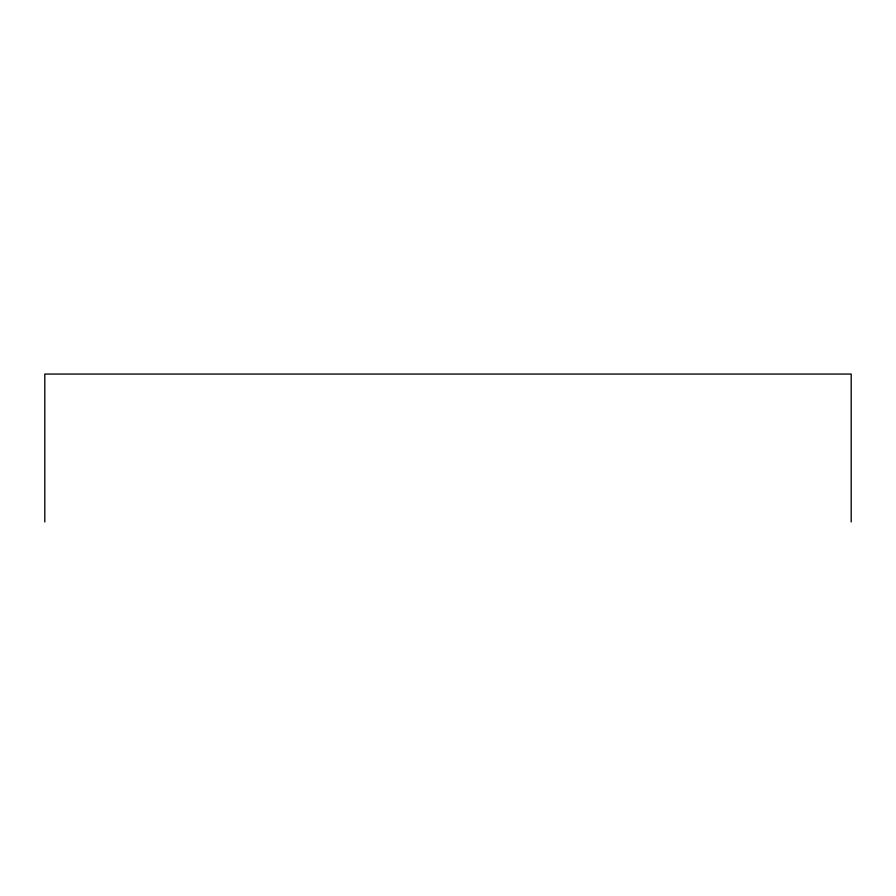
<?xml version="1.0" encoding="UTF-8"?>
<svg xmlns="http://www.w3.org/2000/svg" width="896" height="896" viewBox="0 0 896 896"><rect width="100%" height="100%" fill="white"/><g stroke="black" fill="none" stroke-linecap="round" stroke-linejoin="round"><path stroke-width="1.34" d="M851.2 521.942L851.2 374.058L44.8 374.058L44.8 521.942"/></g></svg>
